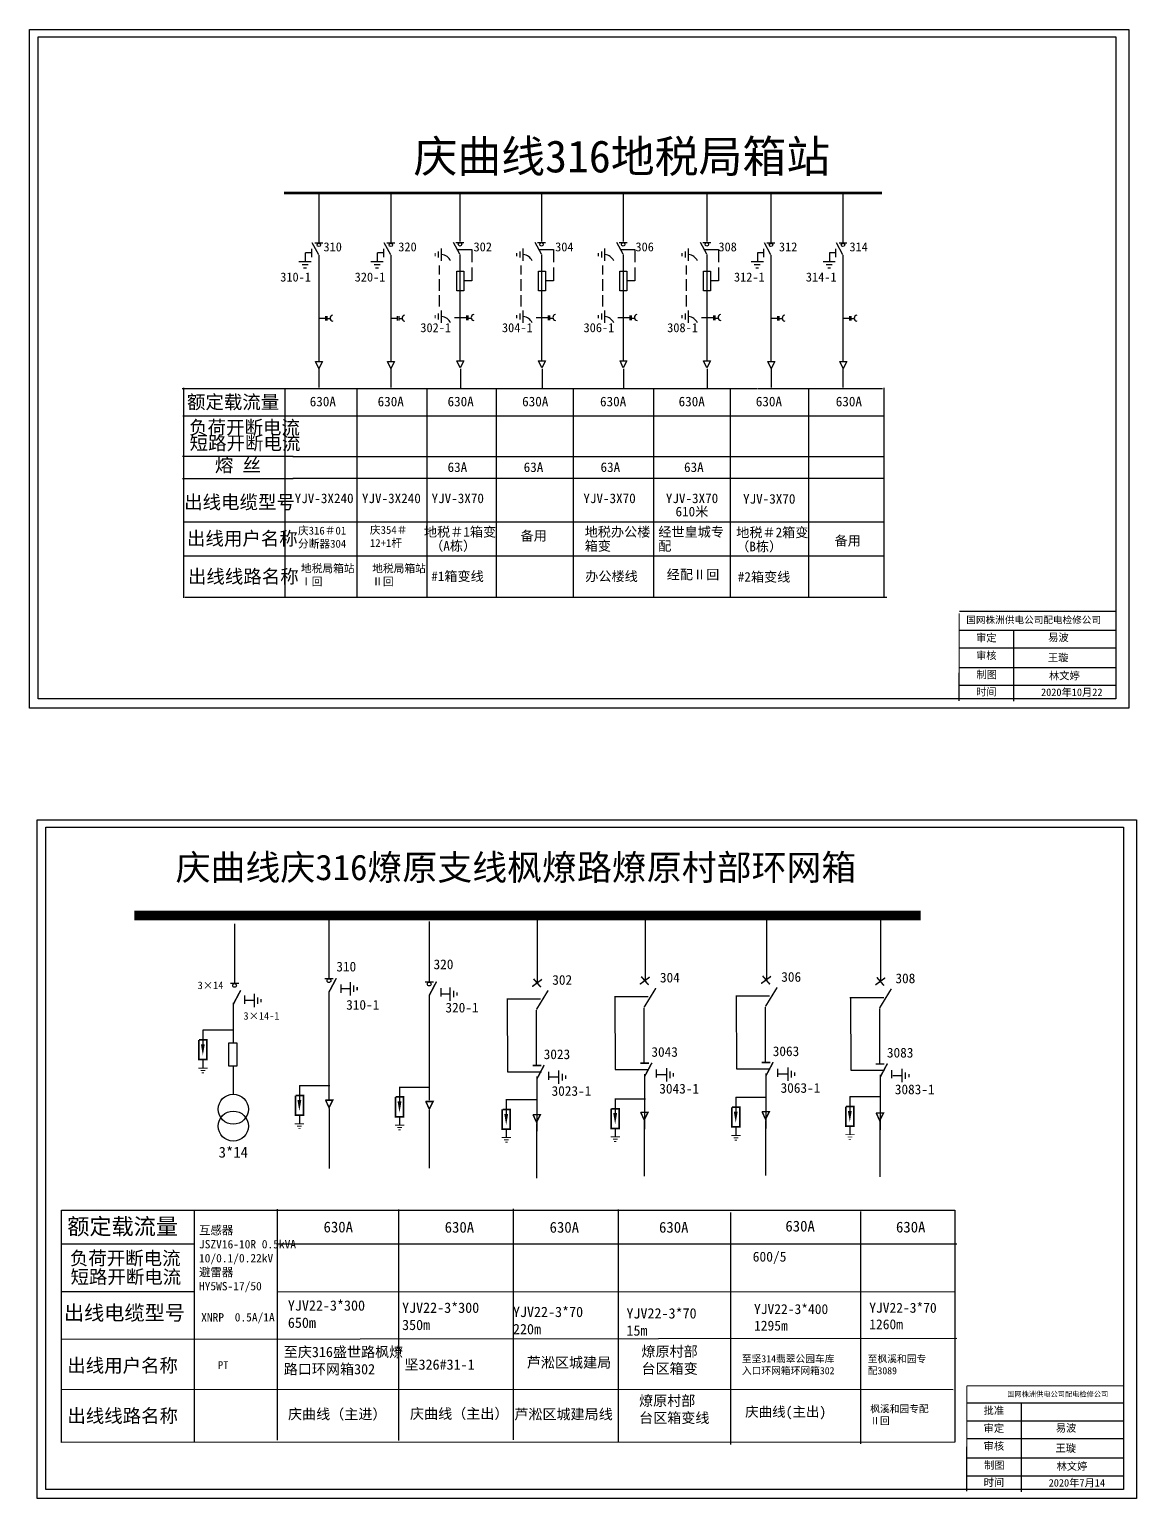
# Model space of a CAD drawing. Extents: x 329 to 871, y -351 to -9.
# Drawn here: x 522.7 to 683.8, y -223.7 to -9.8 of the extents above; entities that cross this region are included whole.
import ezdxf

# ---------------------------------------------------------------- set-up
doc = ezdxf.new("R2010")
doc.units = 0
doc.header["$LTSCALE"] = 0.774411
doc.linetypes.add('CENTER', pattern=[50.8, 31.75, -6.35, 6.35, -6.35])
doc.layers.get('0').update_dxf_attribs({"linetype": 'CONTINUOUS'})
doc.layers.add('1', color=7, linetype='CONTINUOUS')
doc.styles.add('_txtstyle_1.50_0_0', font='simsun.ttc', dxfattribs={"height": 1.5})
doc.styles.add('HZ', font='simkai.ttf')
doc.styles.add('hztxt_txtstyle_1.97_0_0', font='simkai.ttf', dxfattribs={"height": 1.96875})
doc.styles.add('hztxt_txtstyle_2.70_0_0', font='simkai.ttf', dxfattribs={"height": 2.7})
doc.styles.add('KaiTi_txtstyle_3.00_0_0', font='simkai.ttf', dxfattribs={"height": 3})
doc.styles.get("Standard").update_dxf_attribs({"font": '', "height": 2.5})
doc.styles.add('STYLE1', font='txt.shx', dxfattribs={"height": 2.6})
doc.styles.add('字体', font='simkai_0.ttf', dxfattribs={"height": 2.5})
doc.styles.add('宋体_txtstyle_3.72_0_0', font='', dxfattribs={"height": 3.723362})
doc.styles.add('黑体_txtstyle_1.50_0_0', font='simhei.ttf', dxfattribs={"height": 1.5})
doc.styles.get('Standard').set_extended_font_data('SimSun')
doc.styles.get('宋体_txtstyle_3.72_0_0').set_extended_font_data('宋体')

# ---------------------------------------------------------------- blocks, each defined once
blk = doc.blocks.new('JD')
for points in [[(-2, 0.2), (-2, -0.2), (2, 0.2), (2, -0.2)], [(1, -1.2), (1, -0.8), (-1, -1.2), (-1, -0.8)], [(-0.5, -1.8), (-0.5, -2.2), (0.5, -1.8), (0.5, -2.2)]]:
    blk.add_trace(points)

msp = doc.modelspace()

# ---------------------------------------------------------------- linework, layer by layer
at = {"linetype": 'Continuous', "lineweight": 60}
msp.add_line((559.78, -33.63), (646.75, -33.63), dxfattribs=at)
for p, q in [((564.83, -33.77), (564.83, -40.78)), ((575.3, -33.77), (575.3, -40.78)), ((585.36, -33.68), (585.36, -40.69)), ((597.23, -33.68), (597.23, -40.69)), ((609.11, -33.68), (609.11, -40.69)), ((621.28, -33.68), (621.28, -40.69)), ((630.6, -33.77), (630.6, -40.78)), ((641.08, -33.77), (641.08, -40.78)), ((562.86, -42.37), (562.86, -43.61)), ((564.25, -40.92), (565.41, -40.92)), ((564.83, -42.68), (564.83, -58.17)), ((573.33, -42.37), (573.33, -43.61)), ((574.72, -40.92), (575.88, -40.92)), ((575.3, -42.68), (575.3, -58.17)), ((584.78, -40.83), (585.94, -40.83)), ((585.36, -42.59), (585.36, -58.08)), ((596.65, -40.83), (597.81, -40.83)), ((597.23, -42.59), (597.23, -58.08)), ((608.53, -40.83), (609.69, -40.83)), ((609.11, -42.59), (609.11, -58.08)), ((620.69, -40.83), (621.86, -40.83)), ((621.28, -42.59), (621.28, -58.08)), ((628.63, -42.37), (628.63, -43.61)), ((630.02, -40.92), (631.18, -40.92)), ((630.6, -42.68), (630.6, -58.17)), ((639.11, -42.37), (639.11, -43.61)), ((640.5, -40.92), (641.66, -40.92)), ((641.08, -42.68), (641.08, -58.17)), ((565.81, -51.9), (564.88, -51.9)), ((565.83, -52.22), (565.83, -51.58)), ((566.03, -52.22), (566.03, -51.58)), ((566.03, -51.93), (566.47, -51.93)), ((576.28, -51.9), (575.35, -51.9)), ((576.3, -52.22), (576.3, -51.58)), ((576.5, -52.22), (576.5, -51.58)), ((576.5, -51.93), (576.94, -51.93)), ((586.34, -51.81), (584.57, -51.81)), ((586.36, -52.13), (586.36, -51.49)), ((586.56, -52.13), (586.56, -51.49)), ((586.56, -51.84), (587, -51.84)), ((598.21, -51.81), (596.45, -51.81)), ((598.24, -52.13), (598.24, -51.49)), ((598.43, -52.13), (598.43, -51.49)), ((598.43, -51.84), (598.87, -51.84)), ((610.08, -51.81), (608.32, -51.81)), ((610.11, -52.13), (610.11, -51.49)), ((610.3, -52.13), (610.3, -51.49)), ((610.3, -51.84), (610.75, -51.84)), ((622.25, -51.81), (620.49, -51.81)), ((622.28, -52.13), (622.28, -51.49)), ((622.47, -52.13), (622.47, -51.49)), ((622.47, -51.84), (622.92, -51.84)), ((631.58, -51.9), (630.65, -51.9)), ((631.6, -52.22), (631.6, -51.58)), ((631.8, -52.22), (631.8, -51.58)), ((631.8, -51.93), (632.24, -51.93)), ((642.05, -51.9), (641.12, -51.9)), ((642.08, -52.22), (642.08, -51.58)), ((642.28, -52.22), (642.28, -51.58)), ((642.28, -51.93), (642.72, -51.93)), ((564.36, -58.16), (565.39, -58.16)), ((564.85, -59.2), (564.37, -58.16)), ((565.39, -58.16), (564.85, -59.2)), ((574.83, -58.16), (575.86, -58.16)), ((575.32, -59.2), (574.84, -58.16)), ((575.86, -58.16), (575.32, -59.2)), ((584.89, -58.07), (585.92, -58.08)), ((585.38, -59.11), (584.9, -58.07)), ((585.92, -58.08), (585.38, -59.11)), ((596.76, -58.07), (597.79, -58.08)), ((597.25, -59.11), (596.77, -58.07)), ((597.79, -58.08), (597.25, -59.11)), ((608.63, -58.07), (609.66, -58.08)), ((609.12, -59.11), (608.65, -58.07)), ((609.66, -58.08), (609.12, -59.11)), ((620.8, -58.07), (621.83, -58.08)), ((621.29, -59.11), (620.81, -58.07)), ((621.83, -58.08), (621.29, -59.11)), ((630.13, -58.16), (631.16, -58.16)), ((630.62, -59.2), (630.14, -58.16)), ((631.16, -58.16), (630.62, -59.2)), ((640.61, -58.16), (641.63, -58.16)), ((641.1, -59.2), (640.62, -58.16)), ((641.63, -58.16), (641.1, -59.2)), ((544.95, -62.09), (628.54, -62.09)), ((559.91, -62.23), (559.91, -92.48)), ((545, -71.97), (561.12, -71.97)), ((545, -75.22), (561.09, -75.22))]:
    msp.add_line(p, q)
at = {"linetype": 'Continuous'}
for p, q in [((563.76, -42.35), (562.89, -42.35)), ((563.76, -41.79), (563.76, -42.97)), ((564.82, -42.66), (563.88, -40.92)), ((574.23, -42.35), (573.36, -42.35)), ((574.23, -41.79), (574.23, -42.97)), ((575.29, -42.66), (574.35, -40.92)), ((585.35, -42.57), (584.41, -40.83)), ((585.04, -41.88), (587.08, -41.88)), ((587.08, -41.88), (587.08, -43.69)), ((597.23, -42.57), (596.29, -40.83)), ((596.91, -41.88), (598.95, -41.88)), ((598.95, -41.88), (598.95, -43.69)), ((609.1, -42.57), (608.16, -40.83)), ((608.79, -41.88), (610.82, -41.88)), ((610.82, -41.88), (610.82, -43.69)), ((621.27, -42.57), (620.33, -40.83)), ((620.96, -41.88), (622.99, -41.88)), ((622.99, -41.88), (622.99, -43.69)), ((629.53, -42.35), (628.65, -42.35)), ((629.53, -41.79), (629.53, -42.97)), ((630.59, -42.66), (629.65, -40.92)), ((640.01, -42.35), (639.13, -42.35)), ((640.01, -41.79), (640.01, -42.97)), ((641.07, -42.66), (640.13, -40.92)), ((582.36, -44.21), (582.36, -45.51)), ((587.08, -44.49), (587.08, -46.45)), ((594.23, -44.21), (594.23, -45.51)), ((598.95, -44.49), (598.95, -46.45)), ((606.1, -44.21), (606.1, -45.51)), ((610.82, -44.49), (610.82, -46.45)), ((618.27, -44.21), (618.27, -45.51)), ((622.99, -44.49), (622.99, -46.45)), ((582.36, -46.2), (582.36, -47.9)), ((587.08, -46.45), (585.91, -46.45)), ((594.23, -46.2), (594.23, -47.9)), ((598.95, -46.45), (597.79, -46.45)), ((606.1, -46.2), (606.1, -47.9)), ((610.82, -46.45), (609.66, -46.45)), ((618.27, -46.2), (618.27, -47.9)), ((622.99, -46.45), (621.83, -46.45)), ((582.36, -48.5), (582.36, -50.15)), ((594.23, -48.5), (594.23, -50.15)), ((606.1, -48.5), (606.1, -50.15)), ((618.27, -48.5), (618.27, -50.15)), ((545.14, -62.02), (545.14, -92.58)), ((570.37, -62.12), (570.37, -92.38)), ((580.56, -62.12), (580.56, -92.48)), ((590.65, -62.12), (590.65, -92.48)), ((601.83, -62.12), (601.83, -92.48)), ((613.51, -62.12), (613.51, -92.48)), ((624.69, -62.12), (624.69, -92.38)), ((628.64, -62.11), (646.85, -62.11)), ((636.06, -62.12), (636.06, -92.48)), ((647.04, -62.02), (647.04, -92.48)), ((545.04, -66.07), (647.04, -66.07)), ((561.07, -72), (646.94, -72)), ((561.07, -75.17), (647.04, -75.17)), ((545.14, -81.5), (647.14, -81.5)), ((545.24, -86.44), (647.04, -86.44)), ((545.34, -92.48), (647.44, -92.48))]:
    msp.add_line(p, q, dxfattribs=at)
at = {"linetype": 'CENTER'}
for p, q in [((564.84, -59.13), (564.84, -61.96)), ((575.31, -59.13), (575.31, -61.96)), ((585.43, -59.23), (585.43, -62.05)), ((597.3, -59.23), (597.3, -62.05)), ((609.17, -59.23), (609.17, -62.05)), ((621.34, -59.23), (621.34, -62.05)), ((630.61, -59.13), (630.61, -61.96)), ((641.08, -59.13), (641.08, -61.96))]:
    msp.add_line(p, q, dxfattribs=at)
at = {"color": 7, "linetype": 'Continuous'}
for p, q in [((657.98, -97.26), (680.73, -97.26)), ((665.88, -97.29), (665.88, -107.6)), ((657.98, -99.86), (680.73, -99.86)), ((657.98, -102.68), (680.73, -102.68)), ((657.98, -105.27), (680.73, -105.27)), ((659.1, -209.72), (681.85, -209.72)), ((666.99, -209.72), (666.99, -222.66)), ((659.1, -212.32), (681.85, -212.32)), ((659.1, -214.91), (681.85, -214.91)), ((659.1, -217.74), (681.85, -217.74)), ((659.1, -220.33), (681.85, -220.33))]:
    msp.add_line(p, q, dxfattribs=at)
at = {"color": 0}
for p, q in [((612.28, -138.7), (612.28, -148.37)), ((629.93, -138.59), (629.93, -148.26)), ((646.54, -138.8), (646.54, -148.47)), ((552.58, -139.99), (552.58, -148.66)), ((566.31, -139.29), (566.31, -147.96)), ((580.89, -139.69), (580.89, -148.45)), ((596.61, -139.03), (596.61, -148.7)), ((568.07, -149.42), (569.4, -149.42)), ((552.36, -151.51), (552.36, -157.31)), ((554.1, -151.14), (555.43, -151.14)), ((566.31, -149.89), (566.31, -165.64)), ((580.89, -150.38), (580.89, -165.69)), ((582.57, -150.19), (583.91, -150.19)), ((592.17, -150.94), (597.08, -150.94)), ((592.24, -151), (592.28, -161.55)), ((607.83, -150.6), (612.75, -150.6)), ((607.9, -150.67), (607.95, -161.21)), ((625.48, -150.5), (630.39, -150.5)), ((625.55, -150.56), (625.6, -161.11)), ((642.09, -150.71), (647.01, -150.71)), ((642.16, -150.77), (642.21, -161.32)), ((596.46, -152.58), (596.46, -160.58)), ((612.12, -152.25), (612.12, -160.24)), ((629.77, -152.14), (629.77, -160.14)), ((646.38, -152.35), (646.38, -160.35)), ((547.96, -155.43), (547.96, -157.58)), ((547.99, -155.45), (552.37, -155.45)), ((547.96, -159.84), (547.96, -160.95)), ((552.36, -160.75), (552.36, -164.8)), ((592.28, -161.55), (597.2, -161.55)), ((596.56, -162.22), (596.56, -170.21)), ((598.39, -162.29), (599.72, -162.29)), ((607.95, -161.21), (612.86, -161.21)), ((612.22, -161.88), (612.22, -169.88)), ((614.05, -161.96), (615.39, -161.96)), ((625.6, -161.11), (630.51, -161.11)), ((629.87, -161.78), (629.87, -169.78)), ((631.7, -161.85), (633.04, -161.85)), ((642.21, -161.32), (647.12, -161.32)), ((646.48, -161.99), (646.48, -169.98)), ((648.31, -162.06), (649.65, -162.06)), ((562, -163.53), (562, -165.68)), ((562.03, -163.56), (566.41, -163.56)), ((576.57, -163.75), (576.57, -165.9)), ((576.6, -163.77), (580.98, -163.77)), ((592.09, -165.55), (592.09, -167.7)), ((592.12, -165.58), (596.5, -165.58)), ((607.94, -165.45), (607.94, -167.6)), ((607.96, -165.47), (612.35, -165.47)), ((625.48, -165.23), (625.48, -167.38)), ((625.51, -165.26), (629.89, -165.26)), ((642.07, -165.13), (642.07, -167.28)), ((642.09, -165.15), (646.48, -165.15)), ((562, -167.94), (562, -169.05)), ((566.32, -166.91), (566.32, -175.61)), ((576.57, -168.15), (576.57, -169.26)), ((580.9, -167.14), (580.9, -175.56)), ((612.16, -168.72), (612.16, -176.72)), ((629.81, -168.62), (629.81, -176.62)), ((646.42, -168.83), (646.42, -176.82)), ((592.09, -169.96), (592.09, -171.07)), ((596.5, -169.06), (596.5, -177.05)), ((607.94, -169.85), (607.94, -170.97)), ((625.48, -169.64), (625.48, -170.75)), ((642.07, -169.54), (642.07, -170.65)), ((527.4, -215.49), (527.41, -181.69)), ((527.41, -181.69), (657.37, -181.69)), ((558.77, -181.53), (558.77, -215.16)), ((576.44, -181.58), (576.44, -215.21)), ((593.09, -181.47), (593.09, -215.1)), ((608.39, -181.57), (608.39, -215.35)), ((657.33, -181.69), (657.33, -215.47)), ((546.71, -181.84), (546.71, -215.47)), ((624.7, -182.03), (624.7, -215.81)), ((643.65, -181.89), (643.65, -215.67)), ((527.43, -186.6), (546.71, -186.59)), ((527.46, -193.52), (546.79, -193.52)), ((558.77, -193.53), (657.37, -193.56)), ((657.64, -200.38), (527.43, -200.5)), ((657.1, -207.81), (527.4, -207.8)), ((657.37, -215.47), (527.41, -215.48))]:
    msp.add_line(p, q, dxfattribs=at)
at = {"color": 0, "ltscale": 0.91161}
msp.add_line((558.77, -186.59), (657.64, -186.56), dxfattribs=at)
at = {"linetype": 'Continuous'}
for points in [[(522.73, -9.83), (682.68, -9.83), (682.68, -108.61), (522.73, -108.61)], [(680.76, -107.28), (524.01, -107.28), (524.01, -10.9), (680.76, -10.9)], [(584.9, -45), (585.91, -45), (585.91, -47.9), (584.9, -47.9)], [(596.77, -45), (597.79, -45), (597.79, -47.9), (596.77, -47.9)], [(608.64, -45), (609.66, -45), (609.66, -47.9), (608.64, -47.9)], [(620.81, -45), (621.83, -45), (621.83, -47.9), (620.81, -47.9)], [(523.84, -124.89), (683.79, -124.89), (683.79, -223.66), (523.84, -223.66)], [(681.87, -222.33), (525.12, -222.33), (525.12, -125.96), (681.87, -125.96)]]:
    msp.add_lwpolyline(points, close=True, dxfattribs=at)
at = {"color": 7, "linetype": 'Continuous', "const_width": 0.182}
for points in [[(657.98, -94.82), (657.97, -107.56)], [(657.98, -94.53), (680.73, -94.53)], [(659.1, -207.25), (659.08, -222.62)], [(659.1, -207.25), (681.85, -207.25)]]:
    msp.add_lwpolyline(points, dxfattribs=at)
at = {"color": 0}
for points, const_width in [([(537.99, -138.8), (652.37, -138.8)], 1.42), ([(629.38, -147.58), (630.44, -148.8)], 0.212), ([(551.96, -148.68), (553.21, -148.68)], 0.212), ([(552.4, -151.7), (553.46, -149.69)], 0.212), ([(565.69, -147.98), (566.94, -147.98)], 0.212), ([(566.31, -149.94), (567.38, -147.93)], 0.212), ([(580.26, -148.48), (581.52, -148.48)], 0.212), ([(580.89, -150.44), (581.95, -148.42)], 0.212), ([(595.87, -149.14), (597.29, -148.09)], 0.212), ([(596.07, -148.02), (597.13, -149.23)], 0.212), ([(596.49, -152.48), (598.19, -149.7)], 0.212), ([(611.53, -148.81), (612.96, -147.76)], 0.212), ([(611.73, -147.68), (612.8, -148.9)], 0.212), ([(612.15, -152.15), (613.86, -149.37)], 0.212), ([(629.18, -148.7), (630.61, -147.65)], 0.212), ([(629.8, -152.04), (631.5, -149.27)], 0.212), ([(645.79, -148.91), (647.22, -147.86)], 0.212), ([(645.99, -147.79), (647.05, -149)], 0.212), ([(646.41, -152.25), (648.11, -149.47)], 0.212), ([(547.39, -156.9), (547.39, -159.76), (548.53, -159.76), (548.53, -156.9), (547.42, -156.9)], 0.242), ([(611.59, -160.29), (612.84, -160.29)], 0.212), ([(612.21, -162.25), (613.28, -160.24)], 0.212), ([(629.24, -160.19), (630.49, -160.19)], 0.212), ([(629.86, -162.15), (630.93, -160.13)], 0.212), ([(645.85, -160.4), (647.1, -160.4)], 0.212), ([(646.47, -162.36), (647.54, -160.34)], 0.212), ([(595.92, -160.63), (597.18, -160.63)], 0.212), ([(596.55, -162.59), (597.61, -160.57)], 0.212), ([(561.43, -165), (561.43, -167.87), (562.58, -167.87), (562.58, -165), (561.47, -165)], 0.242), ([(565.79, -165.67), (566.87, -165.67), (566.32, -166.76), (565.81, -165.65)], 0.212), ([(576, -165.21), (576, -168.08), (577.14, -168.08), (577.14, -165.21), (576.03, -165.21)], 0.242), ([(580.37, -165.86), (581.45, -165.86), (580.9, -166.96), (580.38, -165.84)], 0.212), ([(624.91, -166.7), (624.91, -169.57), (626.06, -169.57), (626.06, -166.7), (624.94, -166.7)], 0.242), ([(641.5, -166.6), (641.5, -169.46), (642.64, -169.46), (642.64, -166.6), (641.53, -166.6)], 0.242), ([(591.52, -167.02), (591.52, -169.89), (592.67, -169.89), (592.67, -167.02), (591.56, -167.02)], 0.242), ([(595.97, -167.78), (597.05, -167.78), (596.5, -168.88), (595.98, -167.76)], 0.212), ([(607.36, -166.92), (607.36, -169.78), (608.51, -169.78), (608.51, -166.92), (607.4, -166.92)], 0.242), ([(611.63, -167.45), (612.72, -167.45), (612.16, -168.54), (611.65, -167.43)], 0.212), ([(629.28, -167.34), (630.37, -167.34), (629.81, -168.44), (629.3, -167.32)], 0.212), ([(645.89, -167.55), (646.98, -167.55), (646.42, -168.65), (645.91, -167.53)], 0.212)]:
    msp.add_lwpolyline(points, dxfattribs=dict(at, const_width=const_width))
for points in [[(568.01, -148.85), (568.01, -150.03)], [(582.56, -149.38), (582.56, -150.57)], [(554.04, -150.46), (554.04, -151.64)], [(598.22, -161.53), (598.22, -162.72)], [(613.88, -161.2), (613.88, -162.38)], [(631.53, -161.1), (631.53, -162.28)], [(648.14, -161.3), (648.14, -162.49)]]:
    msp.add_lwpolyline(points, dxfattribs=at)
for points in [[(547.96, -157.54, 0.565, 0, 0), (547.96, -159.15, 0, 0, 0)], [(562, -165.65, 0.565, 0, 0), (562, -167.26, 0, 0, 0)], [(576.57, -165.86, 0.565, 0, 0), (576.57, -167.47, 0, 0, 0)], [(592.09, -167.67, 0.565, 0, 0), (592.09, -169.28, 0, 0, 0)], [(607.94, -167.56, 0.565, 0, 0), (607.94, -169.17, 0, 0, 0)], [(625.48, -167.35, 0.565, 0, 0), (625.48, -168.96, 0, 0, 0)], [(642.07, -167.24, 0.565, 0, 0), (642.07, -168.85, 0, 0, 0)]]:
    msp.add_lwpolyline(points, format="xyseb", dxfattribs=at)
at = {"color": 0, "linetype": 'Continuous'}
msp.add_lwpolyline([(551.76, -157.31), (552.9, -157.31), (552.9, -160.75), (551.76, -160.75)], close=True, dxfattribs=at)
for centre in [(564.83, -41.2), (575.3, -41.2), (585.36, -41.11), (597.23, -41.11), (609.11, -41.11), (621.28, -41.11), (630.6, -41.2), (641.08, -41.2)]:
    msp.add_circle(centre, 0.252)
at = {"color": 0}
for centre in [(552.58, -148.98), (566.31, -148.28), (580.89, -148.77)]:
    msp.add_circle(centre, 0.272, dxfattribs=at)
at = {"color": 0, "linetype": 'Continuous'}
for centre in [(552.39, -166.99), (552.39, -169.45)]:
    msp.add_circle(centre, 2.19, dxfattribs=at)
at = {"linetype": 'Continuous'}
for centre in [(582.63, -44.07), (594.5, -44.07), (606.37, -44.07), (618.54, -44.07), (582.63, -53.1), (594.5, -53.1), (606.37, -53.1), (618.54, -53.1)]:
    msp.add_arc(centre, 1.46, 22.1594, 86.3759, dxfattribs=at)
for centre in [(566.9, -51.86), (577.37, -51.86), (587.43, -51.77), (599.3, -51.77), (611.17, -51.77), (623.34, -51.77), (632.66, -51.86), (643.14, -51.86)]:
    msp.add_arc(centre, 0.429, 98.5404, 263.6643)
for points in [[(581.85, -42.38), (581.66, -42.38), (581.85, -42.84), (581.66, -42.84)], [(582.12, -43.07), (582.31, -43.07), (582.12, -42.15), (582.31, -42.15)], [(582.76, -41.69), (582.58, -41.69), (582.76, -43.53), (582.58, -43.53)], [(593.72, -42.38), (593.53, -42.38), (593.72, -42.84), (593.53, -42.84)], [(593.99, -43.07), (594.18, -43.07), (593.99, -42.15), (594.18, -42.15)], [(594.64, -41.69), (594.45, -41.69), (594.64, -43.53), (594.45, -43.53)], [(605.59, -42.38), (605.41, -42.38), (605.59, -42.84), (605.41, -42.84)], [(605.87, -43.07), (606.05, -43.07), (605.87, -42.15), (606.05, -42.15)], [(606.51, -41.69), (606.33, -41.69), (606.51, -43.53), (606.33, -43.53)], [(617.76, -42.38), (617.58, -42.38), (617.76, -42.84), (617.58, -42.84)], [(618.03, -43.07), (618.22, -43.07), (618.03, -42.15), (618.22, -42.15)], [(618.68, -41.69), (618.49, -41.69), (618.68, -43.53), (618.49, -43.53)], [(561.91, -43.54), (561.91, -43.72), (563.75, -43.54), (563.75, -43.72)], [(563.29, -44.18), (563.29, -43.99), (562.37, -44.18), (562.37, -43.99)], [(562.6, -44.45), (562.6, -44.64), (563.06, -44.45), (563.06, -44.64)], [(572.38, -43.54), (572.38, -43.72), (574.22, -43.54), (574.22, -43.72)], [(573.76, -44.18), (573.76, -43.99), (572.84, -44.18), (572.84, -43.99)], [(573.07, -44.45), (573.07, -44.64), (573.53, -44.45), (573.53, -44.64)], [(627.68, -43.54), (627.68, -43.72), (629.52, -43.54), (629.52, -43.72)], [(629.06, -44.18), (629.06, -43.99), (628.14, -44.18), (628.14, -43.99)], [(628.37, -44.45), (628.37, -44.64), (628.83, -44.45), (628.83, -44.64)], [(638.16, -43.54), (638.16, -43.72), (639.99, -43.54), (639.99, -43.72)], [(639.53, -44.18), (639.53, -43.99), (638.62, -44.18), (638.62, -43.99)], [(638.85, -44.45), (638.85, -44.64), (639.3, -44.45), (639.3, -44.64)], [(582.12, -52.1), (582.31, -52.1), (582.12, -51.18), (582.31, -51.18)], [(582.76, -50.72), (582.58, -50.72), (582.76, -52.56), (582.58, -52.56)], [(593.99, -52.1), (594.18, -52.1), (593.99, -51.18), (594.18, -51.18)], [(594.64, -50.72), (594.45, -50.72), (594.64, -52.56), (594.45, -52.56)], [(605.87, -52.1), (606.05, -52.1), (605.87, -51.18), (606.05, -51.18)], [(606.51, -50.72), (606.33, -50.72), (606.51, -52.56), (606.33, -52.56)], [(618.03, -52.1), (618.22, -52.1), (618.03, -51.18), (618.22, -51.18)], [(618.68, -50.72), (618.49, -50.72), (618.68, -52.56), (618.49, -52.56)], [(581.85, -51.41), (581.66, -51.41), (581.85, -51.87), (581.66, -51.87)], [(593.72, -51.41), (593.53, -51.41), (593.72, -51.87), (593.53, -51.87)], [(605.59, -51.41), (605.41, -51.41), (605.59, -51.87), (605.41, -51.87)], [(617.76, -51.41), (617.58, -51.41), (617.76, -51.87), (617.58, -51.87)]]:
    msp.add_trace(points)

# ---------------------------------------------------------------- block references
at = {"color": 0, "xscale": 0.4957358729688082, "yscale": 0.4957358729688082, "zscale": 0.4957358729687092, "rotation": 90}
for p in [(569.42, -149.46), (583.93, -150.23), (555.45, -151.18), (599.74, -162.33), (615.41, -161.99), (633.06, -161.89), (649.67, -162.1)]:
    msp.add_blockref('JD', p, dxfattribs=at)
at = {"color": 0, "xscale": 0.3391983333814323, "yscale": 0.3391983333815602, "zscale": 0.3391983333879166}
for p in [(547.98, -161), (562.02, -169.1), (576.59, -169.32), (592.11, -171.12), (607.96, -171.02), (625.5, -170.8), (642.09, -170.7)]:
    msp.add_blockref('JD', p, dxfattribs=at)

# ---------------------------------------------------------------- texts
for s, height, style, p in [('310', 1.312, 'HZ', (565.51, -42.14)), ('320', 1.312, 'HZ', (576.39, -42.14)), ('302', 1.312, 'HZ', (587.34, -42.14)), ('304', 1.312, 'HZ', (599.21, -42.14)), ('306', 1.312, 'HZ', (610.89, -42.14)), ('308', 1.312, 'HZ', (622.96, -42.14)), ('312', 1.312, 'HZ', (631.76, -42.14)), ('314', 1.312, 'HZ', (642.02, -42.14)), ('310-1', 1.312, 'HZ', (559.22, -46.53)), ('320-1', 1.312, 'HZ', (570.05, -46.53)), ('312-1', 1.312, 'HZ', (625.22, -46.53)), ('314-1', 1.312, 'HZ', (635.68, -46.53)), ('302-1', 1.312, 'HZ', (579.6, -53.9)), ('304-1', 1.312, 'HZ', (591.47, -53.9)), ('306-1', 1.312, 'HZ', (603.34, -53.9)), ('308-1', 1.312, 'HZ', (615.51, -53.9)), ('额定载流量', 1.969, 'HZ', (545.65, -65.05)), ('630A', 1.4, 'HZ', (563.51, -64.69)), ('630A', 1.4, 'HZ', (573.39, -64.69)), ('630A', 1.4, 'HZ', (583.56, -64.69)), ('630A', 1.4, 'HZ', (594.41, -64.69)), ('630A', 1.4, 'HZ', (605.74, -64.69)), ('630A', 1.4, 'HZ', (617.17, -64.69)), ('630A', 1.4, 'HZ', (628.4, -64.69)), ('630A', 1.4, 'HZ', (640.03, -64.69)), ('负荷开断电流', 1.969, 'HZ', (545.96, -68.75)), ('短路开断电流', 1.969, 'HZ', (546.04, -71.02)), ('熔 丝', 1.969, 'hztxt_txtstyle_1.97_0_0', (549.71, -74.23)), ('63A', 1.4, 'HZ', (583.56, -74.25)), ('63A', 1.4, 'HZ', (594.63, -74.25)), ('63A', 1.4, 'HZ', (605.81, -74.25)), ('63A', 1.4, 'HZ', (617.96, -74.25)), ('出线电缆型号', 1.969, 'HZ', (545.24, -79.62)), ('YJV-3X240', 1.4, 'HZ', (561.32, -78.78)), ('YJV-3X240', 1.4, 'HZ', (571.1, -78.78)), ('YJV-3X70', 1.4, 'HZ', (581.23, -78.78)), ('YJV-3X70', 1.4, 'HZ', (603.31, -78.78)), ('YJV-3X70', 1.4, 'HZ', (615.31, -78.78)), ('610米', 1.4, 'HZ', (616.72, -80.71)), ('YJV-3X70', 1.4, 'HZ', (626.54, -78.86)), ('出线用户名称', 1.969, 'HZ', (545.65, -84.91)), ('地税＃1箱变', 1.4, 'HZ', (580.12, -83.66)), ('备用', 1.4, 'HZ', (594.18, -84.23)), ('地税办公楼', 1.4, 'HZ', (603.51, -83.66)), ('经世皇城专', 1.4, 'HZ', (614.21, -83.66)), ('地税＃2箱变', 1.4, 'HZ', (625.55, -83.74)), ('备用', 1.4, 'HZ', (639.86, -84.95)), ('（A栋）', 1.4, 'HZ', (581.03, -85.71)), ('箱变', 1.4, 'HZ', (603.51, -85.71)), ('配', 1.4, 'HZ', (614.21, -85.71)), ('（B栋）', 1.4, 'HZ', (625.55, -85.79)), ('出线线路名称', 1.969, 'HZ', (545.79, -90.44)), ('#1箱变线', 1.4, 'HZ', (581.19, -90.13)), ('办公楼线', 1.4, 'HZ', (603.59, -90.13)), ('#2箱变线', 1.4, 'HZ', (625.78, -90.21))]:
    msp.add_text(s, height=height, dxfattribs=dict(style=style)).set_placement(p)
at = {"color": 0}
for s, height, p in [('320', 1.416, (581.52, -146.61)), ('310', 1.416, (567.38, -146.94)), ('302', 1.416, (598.79, -148.88)), ('304', 1.416, (614.45, -148.54)), ('306', 1.416, (632.1, -148.44)), ('308', 1.416, (648.71, -148.65)), ('310-1', 1.416, (568.81, -152.51)), ('320-1', 1.416, (583.25, -152.91)), ('3043', 1.416, (613.21, -159.36)), ('3063', 1.416, (630.86, -159.26)), ('3083', 1.416, (647.47, -159.47)), ('3023', 1.416, (597.54, -159.7)), ('3023-1', 1.416, (598.69, -165.04)), ('3043-1', 1.416, (614.36, -164.71)), ('3063-1', 1.416, (632, -164.6)), ('3083-1', 1.416, (648.62, -164.81)), ('3*14', 1.574, (550.25, -174.04)), ('630A', 1.574, (565.52, -184.92)), ('630A', 1.574, (583.14, -184.96)), ('630A', 1.574, (598.4, -184.96)), ('630A', 1.574, (614.32, -184.96)), ('630A', 1.574, (632.7, -184.79)), ('630A', 1.574, (648.79, -184.93))]:
    msp.add_text(s, height=height, dxfattribs=at).set_placement(p)
at = {"color": 0, "style": 'HZ'}
for s, height, p in [('3×14', 1.098, (547.21, -149.51)), ('3×14-1', 1.098, (553.87, -153.96)), ('额定载流量', 2.361, (528.24, -185.23)), ('负荷开断电流', 1.967, (528.62, -189.66)), ('短路开断电流', 1.967, (528.71, -192.38)), ('出线电缆型号', 2.152, (527.75, -197.7)), ('出线用户名称', 1.967, (528.24, -205.28)), ('出线线路名称', 1.967, (528.25, -212.6))]:
    msp.add_text(s, height=height, dxfattribs=at).set_placement(p)
for s, p in [('XNRP', (547.72, -197.89)), ('0.5A/1A', (552.6, -197.88))]:
    msp.add_text(s, height=1.221).set_placement(p)
at = {"linetype": 'Continuous', "attachment_point": 1}
for s, insert, char_height, width, style in [('{\\f楷体_GB2312|b0|i0|c134|p49;庆316＃01分断器304}', (561.8, -82.21), 1.144, 7.8251, 'HZ'), ('{\\f楷体_GB2312|b0|i0|c134|p49;庆354＃12+1杆}', (572.26, -82.11), 1.144, 7.8251, 'HZ'), ('{\\f楷体_GB2312|b0|i0|c134|p49;地税局箱站Ⅰ回}', (562.23, -87.71), 1.144, 7.8251, 'HZ'), ('{\\f楷体_GB2312|b0|i0|c134|p49;地税局箱站Ⅱ回}', (572.6, -87.71), 1.144, 7.8251, 'HZ'), ('\\A1;{\\fSimSun|b0|i0|c134|p2;互感器\\PJSZV16-10R 0.5kVA\\P10/0.1/0.22kV\\P避雷器\\PHY5WS-17/50}', (547.4, -183.99), 1.2209, 13.5077, 'KaiTi_txtstyle_3.00_0_0')]:
    msp.add_mtext(s, dxfattribs=dict(at, insert=insert, char_height=char_height, width=width, style=style))
at = {"insert": (615.44, -88.47), "char_height": 1.4, "width": 7.8251, "attachment_point": 1, "style": 'HZ'}
msp.add_mtext('{\\f楷体_GB2312|b0|i0|c134|p49;经配Ⅱ回}', dxfattribs=at)
at = {"color": 7, "linetype": 'Continuous', "true_color": 0xffffff, "width": 82.0179, "attachment_point": 1, "style": '字体'}
for insert, char_height in [((659.02, -95.28), 1), ((664.97, -208.07), 0.75)]:
    msp.add_mtext('国网株洲供电公司配电检修公司', dxfattribs=dict(at, insert=insert, char_height=char_height))
at = {"color": 7, "linetype": 'Continuous', "attachment_point": 1}
for s, insert, char_height, width, style in [('\\f\uffbfﾬￌﾣﾤ_GB2312|b0|i0|c134|p49;审定', (660.43, -97.83), 1.0944, 8.5588, '字体'), ('易波', (670.93, -97.78), 1.094, 8.5588, '字体'), ('\\f\uffbfﾬￌﾣﾤ_GB2312|b0|i0|c134|p49;审核', (660.43, -100.41), 1.0944, 8.5588, '字体'), ('王璇', (670.88, -100.72), 1.094, 8.5588, '字体'), ('\\f\uffbfﾬￌﾣﾤ_GB2312|b0|i0|c134|p49;制图', (660.49, -103.19), 1.0944, 8.5588, '字体'), ('{\\fSimSun|b0|i0|c134|p2;林文婷}', (671.04, -103.35), 1.0944, 8.5588, '字体'), ('\\f\uffbfﾬￌﾣﾤ_GB2312|b0|i0|c134|p49;时间', (660.43, -105.7), 1.0944, 8.5588, '字体'), ('2020{\\fSimSun|b0|i0|c134|p2;年}10{\\fSimSun|b0|i0|c134|p2;月22}', (669.89, -105.76), 1.0944, 16.0081, '字体'), ('庆曲线庆316燎原支线枫燎路燎原村部环网箱', (544, -129.93), 3.7234, 110.4377, '宋体_txtstyle_3.72_0_0'), ('{\\fSimSun|b0|i0|c134|p2;600/5}', (627.95, -187.73), 1.4422, 23.2508, 'hztxt_txtstyle_2.70_0_0'), ('{\\fKaiTi_GB2312|b0|i0|c134|p49;批准}', (661.54, -210.29), 1.0944, 8.5588, '字体'), ('\\f\uffbfﾬￌﾣﾤ_GB2312|b0|i0|c134|p49;审定', (661.54, -212.89), 1.0944, 8.5588, '字体'), ('易波', (672.04, -212.84), 1.094, 8.5588, '字体'), ('\\f\uffbfﾬￌﾣﾤ_GB2312|b0|i0|c134|p49;审核', (661.54, -215.47), 1.0944, 8.5588, '字体'), ('王璇', (671.99, -215.77), 1.094, 8.5588, '字体'), ('\\f\uffbfﾬￌﾣﾤ_GB2312|b0|i0|c134|p49;制图', (661.6, -218.25), 1.0944, 8.5588, '字体'), ('{\\fSimSun|b0|i0|c134|p2;林文婷}', (672.15, -218.41), 1.0944, 8.5588, '字体'), ('\\f\uffbfﾬￌﾣﾤ_GB2312|b0|i0|c134|p49;时间', (661.54, -220.76), 1.0944, 8.5588, '字体'), ('2020{\\fSimSun|b0|i0|c134|p2;年}7{\\fSimSun|b0|i0|c134|p2;月14}', (671, -220.82), 1.0944, 16.0081, '字体')]:
    msp.add_mtext(s, dxfattribs=dict(at, insert=insert, char_height=char_height, width=width, style=style))
at = {"color": 7, "linetype": 'Continuous', "lineweight": 0, "ltscale": 0.760054, "char_height": 1.5, "attachment_point": 1, "style": '_txtstyle_1.50_0_0'}
for s, insert, width in [('YJV22-3*300\\P650m', (560.33, -194.81), 15.7452), ('YJV22-3*300\\P350m', (576.94, -195.13), 19.2913), ('YJV22-3*70\\P220m', (593.07, -195.74), 13.0753), ('YJV22-3*70\\P15m', (609.58, -195.95), 13.0753), ('{\\fSimSun|b0|i0|c134|p2;至庆}316{\\fSimSun|b0|i0|c134|p2;盛世路枫燎路口环网箱}302', (559.73, -201.57), 17.7825)]:
    msp.add_mtext(s, dxfattribs=dict(at, insert=insert, width=width))
at = {"color": 0, "linetype": 'Continuous', "attachment_point": 1}
for s, insert, char_height, width, style in [('{\\fSimSun|b0|i0|c134|p2;YJV22-3*400\\P1295m}', (628.14, -195.36), 1.4422, 23.2508, 'hztxt_txtstyle_2.70_0_0'), ('{\\fSimSun|b0|i0|c134|p2;YJV22-3*70\\P1260m}', (644.9, -195.17), 1.4422, 23.2508, 'hztxt_txtstyle_2.70_0_0'), ('{\\fSimSun|b0|i0|c134|p2;至坚314翡翠公园车库入口环网箱环网箱302}', (626.37, -202.79), 1.04, 14.6648, 'hztxt_txtstyle_2.70_0_0'), ('{\\fSimSun|b0|i0|c134|p2;至枫溪和园专配3089}', (644.68, -202.8), 1.04, 9.3069, 'hztxt_txtstyle_2.70_0_0'), ('{\\fSimSun|b0|i0|c134|p2;PT}', (550.17, -203.67), 1.108, 12.1935, 'STYLE1'), ('{\\fSimSun|b0|i0|c134|p2;庆曲线(主出)}', (626.84, -210.31), 1.4422, 16.1558, 'hztxt_txtstyle_2.70_0_0'), ('{\\fSimSun|b0|i0|c134|p2;枫溪和园专配Ⅱ回}', (645.04, -210.08), 1.04, 9.3069, 'hztxt_txtstyle_2.70_0_0')]:
    msp.add_mtext(s, dxfattribs=dict(at, insert=insert, char_height=char_height, width=width, style=style))
at = {"color": 7, "linetype": 'Continuous', "lineweight": 0, "ltscale": 0.760054, "char_height": 1.5, "attachment_point": 1, "style": '_txtstyle_1.50_0_0'}
for s, insert in [('芦淞区城建局', (595.08, -203.1)), ('{\\fSimSun|b0|i0|c134|p2;庆曲线（主进）}', (560.35, -210.61)), ('{\\fSimSun|b0|i0|c134|p2;庆曲线（主出）}', (578.1, -210.55)), ('芦淞区城建局线', (593.27, -210.63))]:
    msp.add_mtext(s, dxfattribs=dict(at, insert=insert))
at = {"color": 7, "linetype": 'Continuous', "lineweight": 0, "ltscale": 1.330452, "char_height": 1.5, "attachment_point": 1, "style": '黑体_txtstyle_1.50_0_0'}
for s, insert in [('燎原村部^M^J台区箱变', (611.77, -201.49)), ('燎原村部^M^J台区箱变线', (611.42, -208.66))]:
    msp.add_mtext(s, dxfattribs=dict(at, insert=insert))
at = {"linetype": 'Continuous', "lineweight": 0, "ltscale": 1.140648, "insert": (577.29, -203.4), "char_height": 1.5, "width": 16.857, "attachment_point": 1, "style": '_txtstyle_1.50_0_0'}
msp.add_mtext('{\\fSimSun|b0|i0|c134|p2;坚}326#31-1', dxfattribs=at)
at = {"layer": '1', "style": 'HZ'}
msp.add_text('庆曲线316地税局箱站', height=4.68, dxfattribs=at).set_placement((578.6, -30.65))

doc.saveas('drawing.dxf')
